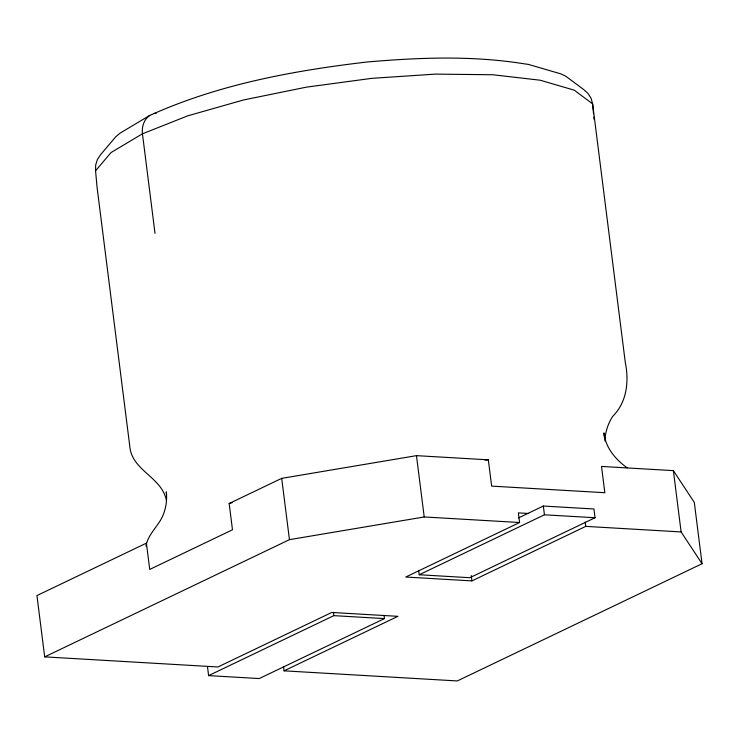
<?xml version="1.0" encoding="UTF-8"?>
<svg xmlns="http://www.w3.org/2000/svg" width="739" height="739" viewBox="0 0 739 739"><rect width="100%" height="100%" fill="white"/><g stroke="black" fill="none" stroke-linecap="round" stroke-linejoin="round"><path stroke-width="1.11" d="M166.358 500.118C161.582 476.766 131.394 470.558 129.722 445.756L97.077 187.383L95.562 170.829L95.664 165.074L97.391 159.55L100.624 154.636L115.663 136.872L119.884 133.26L149.777 115.413L154.192 113.501C221.506 83.84 294.547 70.501 367.218 61.984C419.235 57.503 471.824 55.443 523.591 63.73L528.394 64.404L560.79 73.854L565.797 76.228L583.681 89.548L588.041 93.447L591.089 98.324L592.623 103.857L625.259 362.23C629.157 381.37 627.032 402.099 612.622 416.473C607.911 423.789 605.186 432.315 604.936 441.026M145.943 546.066C147.902 534.713 157.287 527.119 162.192 517.152C165.832 509.291 167.291 500.497 166.284 491.878L166.598 495.241M95.562 170.829L111.035 152.557L142.442 133.805L187.641 115.866L243.556 99.959L306.371 87.156L371.809 78.343L435.41 74.112L492.839 74.75L540.181 80.218L574.212 90.149L592.623 103.857L593.528 113.788M149.777 115.413C143.856 119.45 141.648 126.942 142.442 133.805L155.024 233.395M284.081 670.836L397.924 616.326L331.746 612.465L217.913 666.975L44.691 656.869L36.95 595.56L146.405 543.147L149.731 569.427L232.48 529.798L229.164 503.518L281.698 478.355L416.473 455.649L488.331 459.834L491.647 486.114L604.835 492.719L601.518 466.438L673.377 470.632L694.309 502.428L702.05 563.737L457.302 680.942L284.081 670.836L283.545 666.56M44.691 656.869L289.448 539.664L424.214 516.958L519.582 522.519L518.362 512.884L528.634 513.485M518.501 517.928L543.331 506.039L593.934 508.986L595.043 517.743L469.819 577.713L419.216 574.757L418.671 570.379M519.582 522.519L405.739 577.03L471.916 580.891L585.75 526.38L681.118 531.941L702.05 563.737M207.511 666.855L208.62 675.612L333.843 615.642L384.446 618.598L384.031 615.31M419.216 574.757L544.44 514.797L595.043 517.743M384.446 618.598L259.223 678.559L208.62 675.612M229.164 503.518L232.434 502.585M154.192 113.501L156.169 113.316M484.932 460.064L488.331 459.834M627.162 467.833C615.541 459.464 605.472 447.705 603.957 432.906L604.363 437.396M673.377 470.632L681.118 531.941M585.214 522.094L585.75 526.38M543.331 506.039L544.44 514.797M471.242 575.542L471.916 580.891M416.473 455.649L424.214 516.958M333.428 612.363L333.843 615.642M281.698 478.355L289.448 539.664M593.833 117.104L594.036 119.312"/></g></svg>
